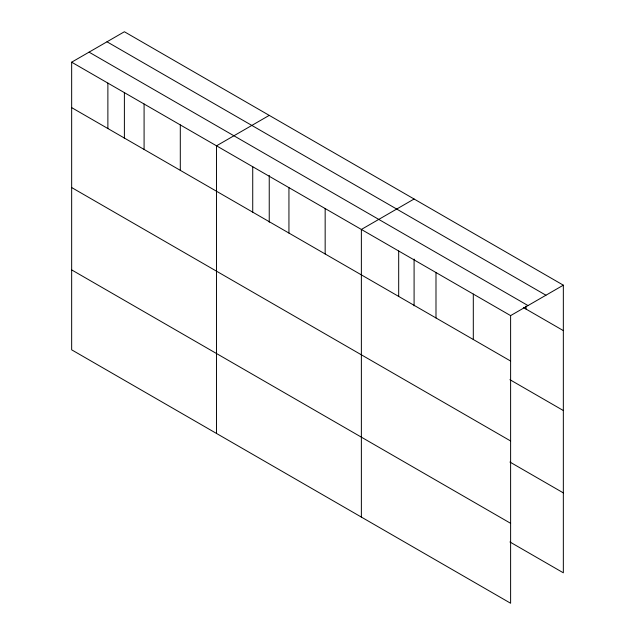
<?xml version="1.0" encoding="UTF-8"?>
<svg xmlns="http://www.w3.org/2000/svg" width="635" height="635" viewBox="0 0 635 635"><rect width="100%" height="100%" fill="white"/><g stroke="black" fill="none" stroke-linecap="round" stroke-linejoin="round"><path stroke-width="0.95" d="M124.389 92.781L124.389 138.589M71.66 62.19L510.611 315.611L510.611 603.25L71.66 349.822L71.66 62.19L124.389 31.75L563.34 285.178L563.34 572.81L509.913 541.965M269.24 115.38L216.519 145.82L216.519 433.451M414.091 199.009L361.371 229.449L361.371 517.088M510.611 315.611L563.34 285.178M106.99 41.791L545.941 295.219M89.059 52.141L528.01 305.57M523.478 307.602L563.34 330.613M71.66 107.625L510.611 361.045M509.913 379.69L563.34 410.535M71.66 187.547L510.611 440.976M509.913 462.042L563.34 492.887M71.66 269.899L510.611 523.319M526.026 306.102L526.026 309.07M473.305 294.076L473.305 339.503M435.991 272.534L435.991 317.968M414.091 259.064L414.091 305.848M398.685 250.992L398.685 296.426M325.16 208.542L325.16 253.976M288.941 187.635L288.941 233.069M269.24 175.435L269.24 222.218M252.73 166.727L252.73 212.161M180.3 124.912L180.3 170.347M144.089 104.005L144.089 149.439M107.879 83.098L107.879 128.532"/></g></svg>
